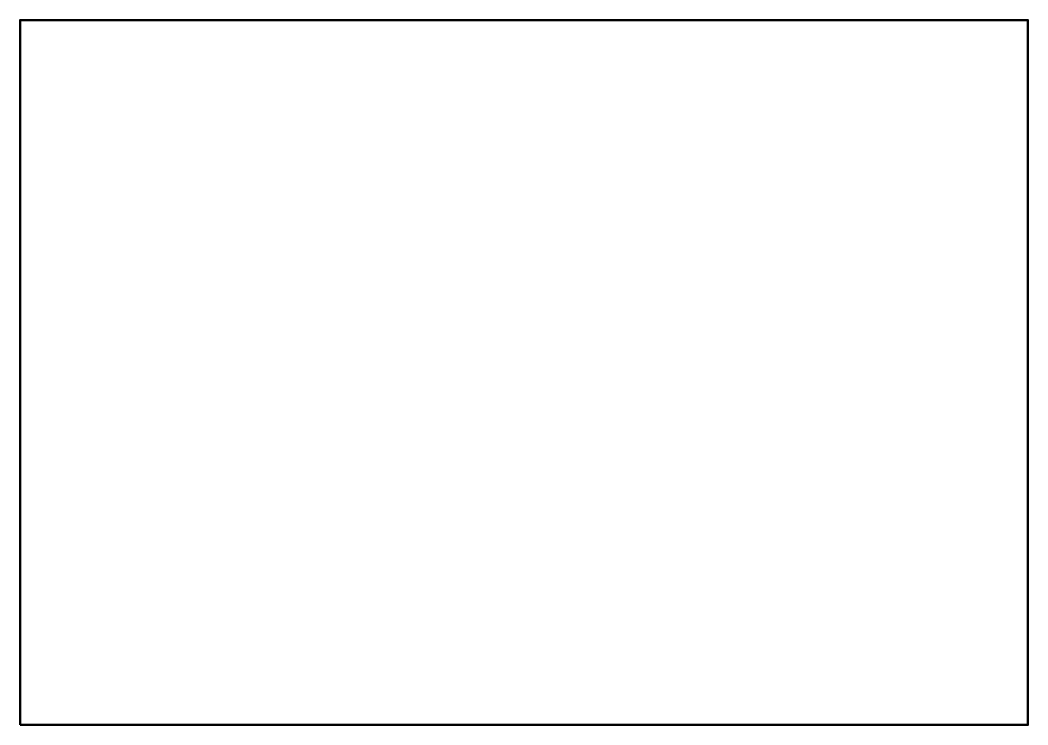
# Paper-space layout 'A1 Planimetria' of a CAD drawing. Header units: metres, sheet in millimetres. Extents: x 10 to 831, y 10 to 584.
import ezdxf

# ---------------------------------------------------------------- set-up
doc = ezdxf.new("R2010")
doc.units = ezdxf.units.M
doc.header["$LTSCALE"] = 0.01

psp = doc.layouts.new('A1 Planimetria')

# ---------------------------------------------------------------- linework, layer by layer
at = {"color": 7, "lineweight": 50}
psp.add_lwpolyline([(10, 10), (831, 10), (831, 584), (10, 584)], close=True, dxfattribs=at)

doc.saveas('drawing.dxf')
